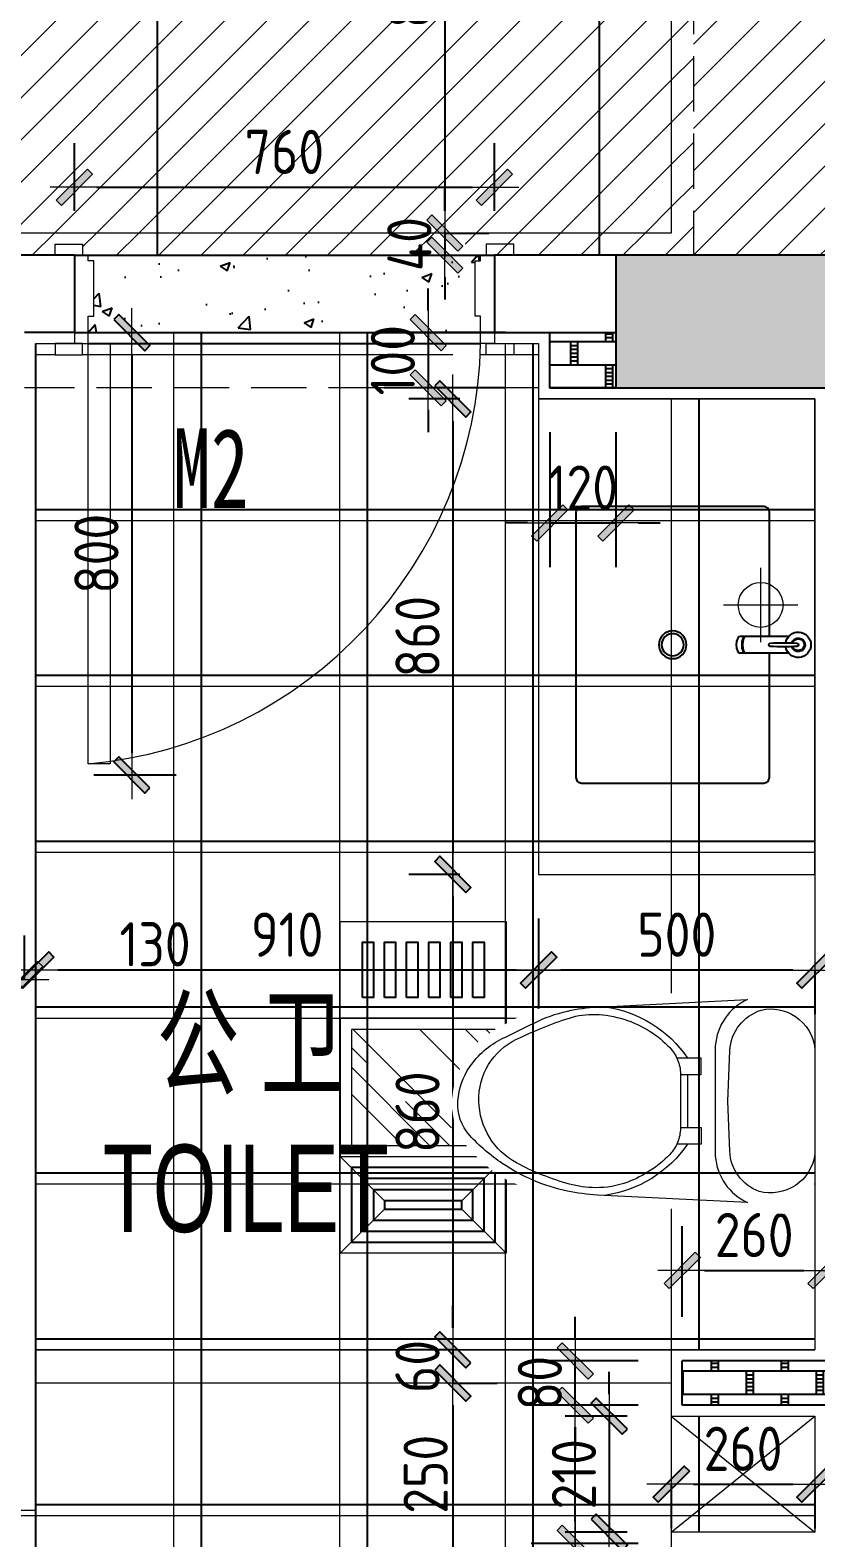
# Model space of a CAD drawing. Header units: millimetres. Extents: x 104198 to 1296755, y -81101 to 81453.
# Drawn here: x 574116 to 575538, y 10850 to 13577 of the extents above; entities that cross this region are included whole.
import ezdxf

# ---------------------------------------------------------------- set-up
doc = ezdxf.new("R2010")
doc.units = ezdxf.units.MM
doc.set_wipeout_variables(frame=1)
doc.header["$PDMODE"] = 3
doc.linetypes.add('CONTINOUS', pattern=[0])
doc.linetypes.add('DASH', pattern=[8.89, 6.35, -2.54])
doc.layers.get('Defpoints').update_dxf_attribs({"color": 250})
for name, color, linetype, lineweight in [('01-PL-墙体柱子', 7, 'Continuous', 35), ('1-洁具', 31, 'Continuous', 15), ('1-门套', 3, 'Continuous', 13), ('P★01 活动家具', 51, 'Continuous', 0), ('P★04 平面门扇', 60, 'Continuous', 0), ('P★07 平面完成面', 200, 'Continuous', 0), ('Q◆08 新建墙体填充', 250, 'Continuous', 0), ('T●01 天花造型', 51, 'Continuous', 0), ('T●02 天花填充', 250, 'Continuous', 0), ('T●04 天花灯具', 31, 'Continuous', 0), ('天花尺寸', 44, 'Continuous', 0), ('天花灯具尺寸', 2, 'Continuous', 0), ('平面文字', 2, 'Continuous', 0)]:
    doc.layers.add(name, color=color, linetype=linetype, lineweight=lineweight)
for name, color, linetype in [('11-插座图', 1, 'Continuous'), ('2-卫生间', 30, 'Continuous'), ('D■02 地材填充', 250, 'Continuous'), ('P-新砌墙体填充', 8, 'Continuous'), ('墙体', 7, 'Continuous'), ('墙线', 7, 'Continuous'), ('平面布置尺寸图', 7, 'Continuous')]:
    doc.layers.add(name, color=color, linetype=linetype)
doc.styles.add('CCD_DIM', font='ARCHS.SHX')
doc.styles.add('ROMANT', font='', dxfattribs={"width": 0.7})
doc.styles.add('宋体', font='', dxfattribs={"width": 0.7})
doc.styles.get('ROMANT').set_extended_font_data('SimSun')
doc.styles.get('宋体').set_extended_font_data('SimSun')
doc.dimstyles.new('海龍1：40', dxfattribs={"dimscale": 40, "dimtxt": 2, "dimasz": 1, "dimexe": 2, "dimexo": 2, "dimgap": 0.6, "dimtad": 1, "dimdec": 0, "dimrnd": 5, "dimdsep": 46, "dimtxsty": 'CCD_DIM', "dimblk": 'WS-cj', "dimcen": 1, "dimclrd": 44, "dimclre": 44, "dimclrt": 2, "dimadec": 0, "dimazin": 2, "dimtfac": 1, "dimtdec": 4, "dimtix": 1, "dimtmove": 2, "dimatfit": 3, "dimldrblk": 'CCD_Leader_Arrow', "dimfxl": 5, "dimfxlon": 1, "dimtolj": 1, "dimarcsym": 0})

# ---------------------------------------------------------------- blocks, each defined once
blk = doc.blocks.new('A$C7BD43A8D')
at = {"color": 8, "linetype": 'CONTINOUS', "ltscale": 0.01}
for p, q in [((111.4, 222.8), (111.4, 0)), ((0, 111.4), (222.8, 111.4))]:
    blk.add_line(p, q, dxfattribs=at)
at = {"color": 1, "linetype": 'CONTINOUS', "ltscale": 0.01}
blk.add_circle((111.4, 111.4), 67.2, dxfattribs=at)
blk = doc.blocks.new('WS-cj')
blk.add_hatch(color=2).paths.add_polyline_path([(0.588, 0.818), (-0.818, -0.588), (-0.588, -0.818), (0.818, 0.588)])
at = {"color": 2, "linetype": 'ByBlock', "lineweight": 0}
for p, q in [((-1.1, 0), (0, 0)), ((0, 0), (1.1, 0))]:
    blk.add_line(p, q, dxfattribs=at)
at = {"color": 2}
blk.add_lwpolyline([(0.588, 0.818), (-0.818, -0.588), (-0.588, -0.818), (0.818, 0.588)], close=True, dxfattribs=at)
blk = doc.blocks.new('*D447')
at = {"layer": 'Defpoints', "color": 0, "transparency": 16777216}
for p in [(573976, 11847.7), (574106, 11859.7), (574106, 11847.7)]:
    blk.add_point(p, dxfattribs=at)
at = {"layer": 'Q◆08 新建墙体填充', "color": 44, "lineweight": -2, "transparency": 16777216}
for p, q in [((573976, 11859.7), (573976, 11939.7)), ((574106, 11859.7), (574106, 11939.7)), ((574016, 11859.7), (574066, 11859.7))]:
    blk.add_line(p, q, dxfattribs=at)
at = {"layer": 'Q◆08 新建墙体填充', "color": 44, "lineweight": -2, "transparency": 16777216, "xscale": 40, "yscale": 40, "zscale": 40, "rotation": 180}
blk.add_blockref('WS-cj', (573976, 11859.7), dxfattribs=at)
at = {"layer": 'Q◆08 新建墙体填充', "color": 44, "lineweight": -2, "transparency": 16777216, "xscale": 40, "yscale": 40, "zscale": 40}
blk.add_blockref('WS-cj', (574106, 11859.7), dxfattribs=at)
at = {"layer": 'Q◆08 新建墙体填充', "color": 2, "transparency": 16777216, "insert": (574342, 11923.7), "char_height": 80, "attachment_point": 5, "style": 'CCD_DIM'}
blk.add_mtext('\\A1;130', dxfattribs=at)
blk = doc.blocks.new('CCD_Leader_Arrow')
at = {"color": 50, "linetype": 'ByBlock'}
blk.add_line((0, 0), (-1, 0), dxfattribs=at)
for points in [[(-0.859, 0.668), (-0.597, 0.852), (-0.24, 0), (0, 0)], [(-0.859, -0.668), (-0.597, -0.852), (-0.24, 0), (0, 0)]]:
    blk.add_solid(points, dxfattribs=at)
blk = doc.blocks.new('*D448')
at = {"layer": 'Defpoints', "color": 0, "transparency": 16777216}
for p in [(575102.3, 10840.1), (575296, 10840.1), (575296, 10270.1)]:
    blk.add_point(p, dxfattribs=at)
at = {"layer": 'Q◆08 新建墙体填充', "color": 44, "lineweight": -2, "transparency": 16777216}
for p, q in [((575216, 10840.1), (575022.3, 10840.1)), ((575102.3, 10310.1), (575102.3, 10800.1)), ((575216, 10270.1), (575022.3, 10270.1))]:
    blk.add_line(p, q, dxfattribs=at)
at = {"layer": 'Q◆08 新建墙体填充', "color": 44, "lineweight": -2, "transparency": 16777216, "xscale": 40, "yscale": 40, "zscale": 40}
for p, rotation in [((575102.3, 10840.1), 90), ((575102.3, 10270.1), 270)]:
    blk.add_blockref('WS-cj', p, dxfattribs=dict(at, rotation=rotation))
at = {"layer": 'Q◆08 新建墙体填充', "color": 2, "transparency": 16777216, "insert": (575038.3, 10555.1), "char_height": 80, "attachment_point": 5, "rotation": 90, "style": 'CCD_DIM'}
blk.add_mtext('\\A1;570', dxfattribs=at)
blk = doc.blocks.new('*D449')
at = {"layer": 'Defpoints', "color": 0, "transparency": 16777216}
for p in [(575102.3, 11090.1), (575296, 11090.1), (575296, 10840.1)]:
    blk.add_point(p, dxfattribs=at)
at = {"layer": 'Q◆08 新建墙体填充', "color": 44, "lineweight": -2, "transparency": 16777216}
for p, q in [((575216, 11090.1), (575022.3, 11090.1)), ((575102.3, 10880.1), (575102.3, 11050.1)), ((575216, 10840.1), (575022.3, 10840.1))]:
    blk.add_line(p, q, dxfattribs=at)
at = {"layer": 'Q◆08 新建墙体填充', "color": 44, "lineweight": -2, "transparency": 16777216, "xscale": 40, "yscale": 40, "zscale": 40}
for p, rotation in [((575102.3, 11090.1), 90), ((575102.3, 10840.1), 270)]:
    blk.add_blockref('WS-cj', p, dxfattribs=dict(at, rotation=rotation))
at = {"layer": 'Q◆08 新建墙体填充', "color": 2, "transparency": 16777216, "insert": (574831.6, 10965.1), "char_height": 80, "attachment_point": 5, "rotation": 90, "style": 'CCD_DIM'}
blk.add_mtext('\\A1;250', dxfattribs=at)
blk = doc.blocks.new('*D450')
at = {"layer": 'Defpoints', "color": 0, "transparency": 16777216}
for p in [(575102.3, 11170.1), (575296, 11170.1), (575296, 11090.1)]:
    blk.add_point(p, dxfattribs=at)
at = {"layer": 'Q◆08 新建墙体填充', "color": 44, "lineweight": -2, "transparency": 16777216}
for p, q in [((575102.3, 11210.1), (575102.3, 11250.1)), ((575216, 11170.1), (575022.3, 11170.1)), ((575102.3, 11090.1), (575102.3, 11170.1)), ((575216, 11090.1), (575022.3, 11090.1)), ((575102.3, 11050.1), (575102.3, 11010.1))]:
    blk.add_line(p, q, dxfattribs=at)
at = {"layer": 'Q◆08 新建墙体填充', "color": 44, "lineweight": -2, "transparency": 16777216, "xscale": 40, "yscale": 40, "zscale": 40}
for p, rotation in [((575102.3, 11170.1), 270), ((575102.3, 11090.1), 90)]:
    blk.add_blockref('WS-cj', p, dxfattribs=dict(at, rotation=rotation))
at = {"layer": 'Q◆08 新建墙体填充', "color": 2, "transparency": 16777216, "insert": (575038.3, 11130.1), "char_height": 80, "attachment_point": 5, "rotation": 90, "style": 'CCD_DIM'}
blk.add_mtext('\\A1;80', dxfattribs=at)
blk = doc.blocks.new('*D451')
at = {"layer": 'Defpoints', "color": 0, "transparency": 16777216}
for p in [(575556, 11333.9), (575296, 11170.1), (575556, 11170.1)]:
    blk.add_point(p, dxfattribs=at)
at = {"layer": 'Q◆08 新建墙体填充', "color": 44, "lineweight": -2, "transparency": 16777216}
for p, q in [((575296, 11250.1), (575296, 11413.9)), ((575556, 11250.1), (575556, 11413.9)), ((575336, 11333.9), (575516, 11333.9))]:
    blk.add_line(p, q, dxfattribs=at)
at = {"layer": 'Q◆08 新建墙体填充', "color": 44, "lineweight": -2, "transparency": 16777216, "xscale": 40, "yscale": 40, "zscale": 40, "rotation": 180}
blk.add_blockref('WS-cj', (575296, 11333.9), dxfattribs=at)
at = {"layer": 'Q◆08 新建墙体填充', "color": 44, "lineweight": -2, "transparency": 16777216, "xscale": 40, "yscale": 40, "zscale": 40}
blk.add_blockref('WS-cj', (575556, 11333.9), dxfattribs=at)
at = {"layer": 'Q◆08 新建墙体填充', "color": 2, "transparency": 16777216, "insert": (575426, 11397.9), "char_height": 80, "attachment_point": 5, "style": 'CCD_DIM'}
blk.add_mtext('\\A1;260', dxfattribs=at)
blk = doc.blocks.new('*D456')
at = {"layer": 'Defpoints', "color": 0, "transparency": 16777216}
for p in [(575056, 13030.1), (574836.3, 12930.1), (575056, 12930.1)]:
    blk.add_point(p, dxfattribs=at)
at = {"layer": 'Q◆08 新建墙体填充', "color": 44, "lineweight": -2, "transparency": 16777216}
for p, q in [((574836.3, 13070.1), (574836.3, 13110.1)), ((574976, 13030.1), (574756.3, 13030.1)), ((574836.3, 13030.1), (574836.3, 12930.1)), ((574976, 12930.1), (574756.3, 12930.1)), ((574836.3, 12890.1), (574836.3, 12850.1))]:
    blk.add_line(p, q, dxfattribs=at)
at = {"layer": 'Q◆08 新建墙体填充', "color": 44, "lineweight": -2, "transparency": 16777216, "xscale": 40, "yscale": 40, "zscale": 40}
for p, rotation in [((574836.3, 13030.1), 270), ((574836.3, 12930.1), 90)]:
    blk.add_blockref('WS-cj', p, dxfattribs=dict(at, rotation=rotation))
at = {"layer": 'Q◆08 新建墙体填充', "color": 2, "transparency": 16777216, "insert": (574772.3, 12980.1), "char_height": 80, "attachment_point": 5, "rotation": 90, "style": 'CCD_DIM'}
blk.add_mtext('\\A1;100', dxfattribs=at)
blk = doc.blocks.new('*D457')
at = {"layer": 'Defpoints', "color": 0, "transparency": 16777216}
for p in [(575056, 12930.1), (575176, 12930.1), (575176, 12685.7)]:
    blk.add_point(p, dxfattribs=at)
at = {"layer": 'Q◆08 新建墙体填充', "color": 44, "lineweight": -2, "transparency": 16777216}
for p, q in [((575056, 12850.1), (575056, 12605.7)), ((575176, 12850.1), (575176, 12605.7)), ((575016, 12685.7), (574976, 12685.7)), ((575056, 12685.7), (575176, 12685.7)), ((575216, 12685.7), (575256, 12685.7))]:
    blk.add_line(p, q, dxfattribs=at)
at = {"layer": 'Q◆08 新建墙体填充', "color": 44, "lineweight": -2, "transparency": 16777216, "xscale": 40, "yscale": 40, "zscale": 40}
blk.add_blockref('WS-cj', (575056, 12685.7), dxfattribs=at)
at = {"layer": 'Q◆08 新建墙体填充', "color": 44, "lineweight": -2, "transparency": 16777216, "xscale": 40, "yscale": 40, "zscale": 40, "rotation": 180}
blk.add_blockref('WS-cj', (575176, 12685.7), dxfattribs=at)
at = {"layer": 'Q◆08 新建墙体填充', "color": 2, "transparency": 16777216, "insert": (575116, 12749.7), "char_height": 80, "attachment_point": 5, "style": 'CCD_DIM'}
blk.add_mtext('\\A1;120', dxfattribs=at)
blk = doc.blocks.new('*D466')
at = {"layer": 'Defpoints', "color": 0, "transparency": 16777216}
for p in [(574956, 13292.9), (574196, 13170.1), (574956, 13170.1)]:
    blk.add_point(p, dxfattribs=at)
at = {"layer": 'Q◆08 新建墙体填充', "color": 44, "lineweight": -2, "transparency": 16777216}
for p, q in [((574196, 13250.1), (574196, 13372.9)), ((574956, 13250.1), (574956, 13372.9)), ((574236, 13292.9), (574916, 13292.9))]:
    blk.add_line(p, q, dxfattribs=at)
at = {"layer": 'Q◆08 新建墙体填充', "color": 44, "lineweight": -2, "transparency": 16777216, "xscale": 40, "yscale": 40, "zscale": 40, "rotation": 180}
blk.add_blockref('WS-cj', (574196, 13292.9), dxfattribs=at)
at = {"layer": 'Q◆08 新建墙体填充', "color": 44, "lineweight": -2, "transparency": 16777216, "xscale": 40, "yscale": 40, "zscale": 40}
blk.add_blockref('WS-cj', (574956, 13292.9), dxfattribs=at)
at = {"layer": 'Q◆08 新建墙体填充', "color": 2, "transparency": 16777216, "insert": (574576, 13356.9), "char_height": 80, "attachment_point": 5, "style": 'CCD_DIM'}
blk.add_mtext('\\A1;760', dxfattribs=at)
blk = doc.blocks.new('*D507')
at = {"layer": 'Defpoints', "color": 0, "transparency": 16777216}
for p in [(574973.2, 12910.1), (574880.9, 12050.1), (574973.2, 12050.1)]:
    blk.add_point(p, dxfattribs=at)
at = {"layer": '平面布置尺寸图', "color": 44, "lineweight": -2, "transparency": 16777216}
for p, q in [((574893.2, 12910.1), (574800.9, 12910.1)), ((574880.9, 12870.1), (574880.9, 12090.1)), ((574893.2, 12050.1), (574800.9, 12050.1))]:
    blk.add_line(p, q, dxfattribs=at)
at = {"layer": '平面布置尺寸图', "color": 44, "lineweight": -2, "transparency": 16777216, "xscale": 40, "yscale": 40, "zscale": 40}
for p, rotation in [((574880.9, 12910.1), 90), ((574880.9, 12050.1), 270)]:
    blk.add_blockref('WS-cj', p, dxfattribs=dict(at, rotation=rotation))
at = {"layer": '平面布置尺寸图', "color": 2, "transparency": 16777216, "insert": (574816.9, 12480.1), "char_height": 80, "attachment_point": 5, "rotation": 90, "style": 'CCD_DIM'}
blk.add_mtext('\\A1;860', dxfattribs=at)
blk = doc.blocks.new('*D508')
at = {"layer": 'Defpoints', "color": 0, "transparency": 16777216}
for p in [(574973.2, 12050.1), (574880.9, 11190.1), (574880.9, 11190.1)]:
    blk.add_point(p, dxfattribs=at)
at = {"layer": '平面布置尺寸图', "color": 44, "lineweight": -2, "transparency": 16777216}
for p, q in [((574893.2, 12050.1), (574800.9, 12050.1)), ((574880.9, 12010.1), (574880.9, 11230.1)), ((574880.9, 11190.1), (574800.9, 11190.1))]:
    blk.add_line(p, q, dxfattribs=at)
at = {"layer": '平面布置尺寸图', "color": 44, "lineweight": -2, "transparency": 16777216, "xscale": 40, "yscale": 40, "zscale": 40}
for p, rotation in [((574880.9, 12050.1), 90), ((574880.9, 11190.1), 270)]:
    blk.add_blockref('WS-cj', p, dxfattribs=dict(at, rotation=rotation))
at = {"layer": '平面布置尺寸图', "color": 2, "transparency": 16777216, "insert": (574816.9, 11620.1), "char_height": 80, "attachment_point": 5, "rotation": 90, "style": 'CCD_DIM'}
blk.add_mtext('\\A1;860', dxfattribs=at)
blk = doc.blocks.new('*D509')
at = {"layer": 'Defpoints', "color": 0, "transparency": 16777216}
for p in [(574880.9, 11190.1), (574845.9, 11130.1), (574880.9, 11130.1)]:
    blk.add_point(p, dxfattribs=at)
at = {"layer": '平面布置尺寸图', "color": 44, "lineweight": -2, "transparency": 16777216}
for p, q in [((574880.9, 11230.1), (574880.9, 11270.1)), ((574880.9, 11190.1), (574800.9, 11190.1)), ((574880.9, 11190.1), (574880.9, 11130.1)), ((574880.9, 11130.1), (574960.9, 11130.1)), ((574880.9, 11090.1), (574880.9, 11050.1))]:
    blk.add_line(p, q, dxfattribs=at)
at = {"layer": '平面布置尺寸图', "color": 44, "lineweight": -2, "transparency": 16777216, "xscale": 40, "yscale": 40, "zscale": 40}
for p, rotation in [((574880.9, 11190.1), 270), ((574880.9, 11130.1), 90)]:
    blk.add_blockref('WS-cj', p, dxfattribs=dict(at, rotation=rotation))
at = {"layer": '平面布置尺寸图', "color": 2, "transparency": 16777216, "insert": (574816.9, 11160.1), "char_height": 80, "attachment_point": 5, "rotation": 90, "style": 'CCD_DIM'}
blk.add_mtext('\\A1;60', dxfattribs=at)
blk = doc.blocks.new('*D510')
at = {"layer": 'Defpoints', "color": 0, "transparency": 16777216}
for p in [(574845.9, 11130.1), (574880.9, 10290.1), (574911.7, 10290.1)]:
    blk.add_point(p, dxfattribs=at)
at = {"layer": '平面布置尺寸图', "color": 44, "lineweight": -2, "transparency": 16777216}
for p, q in [((574880.9, 11130.1), (574960.9, 11130.1)), ((574880.9, 11090.1), (574880.9, 10330.1)), ((574880.9, 10290.1), (574800.9, 10290.1))]:
    blk.add_line(p, q, dxfattribs=at)
at = {"layer": '平面布置尺寸图', "color": 44, "lineweight": -2, "transparency": 16777216, "xscale": 40, "yscale": 40, "zscale": 40}
for p, rotation in [((574880.9, 11130.1), 90), ((574880.9, 10290.1), 270)]:
    blk.add_blockref('WS-cj', p, dxfattribs=dict(at, rotation=rotation))
at = {"layer": '平面布置尺寸图', "color": 2, "transparency": 16777216, "insert": (574816.9, 10710.1), "char_height": 80, "attachment_point": 5, "rotation": 90, "style": 'CCD_DIM'}
blk.add_mtext('\\A1;840', dxfattribs=at)
blk = doc.blocks.new('*D511')
at = {"layer": 'Defpoints', "color": 0, "transparency": 16777216}
for p in [(575276, 11070.1), (575163.9, 10860.1), (575276, 10860.1)]:
    blk.add_point(p, dxfattribs=at)
at = {"layer": '平面布置尺寸图', "color": 44, "lineweight": -2, "transparency": 16777216}
for p, q in [((575163.9, 11110.1), (575163.9, 11150.1)), ((575196, 11070.1), (575083.9, 11070.1)), ((575163.9, 11070.1), (575163.9, 10860.1)), ((575196, 10860.1), (575083.9, 10860.1)), ((575163.9, 10820.1), (575163.9, 10780.1))]:
    blk.add_line(p, q, dxfattribs=at)
at = {"layer": '平面布置尺寸图', "color": 44, "lineweight": -2, "transparency": 16777216, "xscale": 40, "yscale": 40, "zscale": 40}
for p, rotation in [((575163.9, 11070.1), 270), ((575163.9, 10860.1), 90)]:
    blk.add_blockref('WS-cj', p, dxfattribs=dict(at, rotation=rotation))
at = {"layer": '平面布置尺寸图', "color": 2, "transparency": 16777216, "insert": (575099.9, 10965.1), "char_height": 80, "attachment_point": 5, "rotation": 90, "style": 'CCD_DIM'}
blk.add_mtext('\\A1;210', dxfattribs=at)
blk = doc.blocks.new('*D512')
at = {"layer": 'Defpoints', "color": 0, "transparency": 16777216}
for p in [(575276, 10965.1), (575536, 10965.1), (575536, 10947.2)]:
    blk.add_point(p, dxfattribs=at)
at = {"layer": '平面布置尺寸图', "color": 44, "lineweight": -2, "transparency": 16777216}
for p, q in [((575276, 10947.2), (575276, 10867.2)), ((575316, 10947.2), (575496, 10947.2)), ((575536, 10947.2), (575536, 10867.2))]:
    blk.add_line(p, q, dxfattribs=at)
at = {"layer": '平面布置尺寸图', "color": 44, "lineweight": -2, "transparency": 16777216, "xscale": 40, "yscale": 40, "zscale": 40, "rotation": 180}
blk.add_blockref('WS-cj', (575276, 10947.2), dxfattribs=at)
at = {"layer": '平面布置尺寸图', "color": 44, "lineweight": -2, "transparency": 16777216, "xscale": 40, "yscale": 40, "zscale": 40}
blk.add_blockref('WS-cj', (575536, 10947.2), dxfattribs=at)
at = {"layer": '平面布置尺寸图', "color": 2, "transparency": 16777216, "insert": (575406, 11011.2), "char_height": 80, "attachment_point": 5, "style": 'CCD_DIM'}
blk.add_mtext('\\A1;260', dxfattribs=at)
blk = doc.blocks.new('*D513')
at = {"layer": 'Defpoints', "color": 0, "transparency": 16777216}
for p in [(575036, 12050.1), (575036, 11877.1), (575536, 11878.4)]:
    blk.add_point(p, dxfattribs=at)
at = {"layer": '平面布置尺寸图', "color": 44, "lineweight": -2, "transparency": 16777216}
for p, q in [((575036, 11970.1), (575036, 11797.1)), ((575496, 11877.1), (575076, 11877.1)), ((575536, 11877.1), (575536, 11797.1))]:
    blk.add_line(p, q, dxfattribs=at)
at = {"layer": '平面布置尺寸图', "color": 44, "lineweight": -2, "transparency": 16777216, "xscale": 40, "yscale": 40, "zscale": 40, "rotation": 180}
blk.add_blockref('WS-cj', (575036, 11877.1), dxfattribs=at)
at = {"layer": '平面布置尺寸图', "color": 44, "lineweight": -2, "transparency": 16777216, "xscale": 40, "yscale": 40, "zscale": 40}
blk.add_blockref('WS-cj', (575536, 11877.1), dxfattribs=at)
at = {"layer": '平面布置尺寸图', "color": 2, "transparency": 16777216, "insert": (575286, 11941.1), "char_height": 80, "attachment_point": 5, "style": 'CCD_DIM'}
blk.add_mtext('\\A1;500', dxfattribs=at)
blk = doc.blocks.new('*D514')
at = {"layer": 'Defpoints', "color": 0, "transparency": 16777216}
for p in [(575036, 12050.1), (574126, 11877.1), (574126, 11741.6)]:
    blk.add_point(p, dxfattribs=at)
at = {"layer": '平面布置尺寸图', "color": 44, "lineweight": -2, "transparency": 16777216}
for p, q in [((574126, 11821.6), (574126, 11957.1)), ((575036, 11970.1), (575036, 11797.1)), ((574996, 11877.1), (574166, 11877.1))]:
    blk.add_line(p, q, dxfattribs=at)
at = {"layer": '平面布置尺寸图', "color": 44, "lineweight": -2, "transparency": 16777216, "xscale": 40, "yscale": 40, "zscale": 40, "rotation": 180}
blk.add_blockref('WS-cj', (574126, 11877.1), dxfattribs=at)
at = {"layer": '平面布置尺寸图', "color": 44, "lineweight": -2, "transparency": 16777216, "xscale": 40, "yscale": 40, "zscale": 40}
blk.add_blockref('WS-cj', (575036, 11877.1), dxfattribs=at)
at = {"layer": '平面布置尺寸图', "color": 2, "transparency": 16777216, "insert": (574581, 11941.1), "char_height": 80, "attachment_point": 5, "style": 'CCD_DIM'}
blk.add_mtext('\\A1;910', dxfattribs=at)
blk = doc.blocks.new('gfjfhjgfhjftj')
h = blk.add_hatch()
h.set_pattern_fill('AR-RROOF', color=250, scale=5, angle=45, style=0)
h.set_pattern_definition([(45, (2628900.09, 4579219.44), (107.7630735, 287.368196), [1905, -254, 635, -127]), (45, (2628974.63, 4579383.78), (-209.2399676, 29.634845), [381, -41.91, 762, -95.25]), (45, (2628868.66, 4579340.67), (406.8056023, 527.1410343), [1016, -177.8, 508, -127])])
h.paths.add_polyline_path([(575955.4, 10481.7), (575745.4, 10481.7), (575745.4, 10221.7), (575955.4, 10221.7)])
at = {"color": 250}
for p, q in [((575725.4, 10201.7), (575725.4, 10501.7)), ((575975.4, 10201.7), (575975.4, 10501.7))]:
    blk.add_line(p, q, dxfattribs=at)
at = {"color": 250, "ltscale": 100}
for p, q in [((576055.4, 10421.7), (575975.4, 10501.7)), ((576150.4, 10501.7), (576070.4, 10421.7)), ((576055.4, 10281.7), (575975.4, 10201.7)), ((576070.4, 10281.7), (576150.4, 10201.7))]:
    blk.add_line(p, q, dxfattribs=at)
at = {"color": 8, "linetype": 'CONTINOUS', "ltscale": 0.01}
blk.add_lwpolyline([(575955.4, 10481.7), (575745.4, 10481.7), (575745.4, 10221.7), (575955.4, 10221.7)], close=True, dxfattribs=at)
at = {"layer": 'T●04 天花灯具'}
for p, q in [((575550.4, 10501.7), (576150.4, 10501.7)), ((575550.4, 10201.7), (575550.4, 10501.7)), ((576150.4, 10501.7), (576150.4, 10201.7)), ((576150.4, 10201.7), (575550.4, 10201.7))]:
    blk.add_line(p, q, dxfattribs=at)
blk.add_lwpolyline([(575975.4, 10501.7), (575725.4, 10501.7), (575725.4, 10201.7), (575975.4, 10201.7)], close=True, dxfattribs=at)
at = {"layer": '墙线', "color": 8}
for points in [[(576130.4, 10481.7), (575995.4, 10481.7), (575995.4, 10221.7), (576130.4, 10221.7)], [(575687.9, 10441.7), (575587.9, 10441.7), (575587.9, 10461.7), (575687.9, 10461.7)], [(576110.4, 10461.7), (576015.4, 10461.7), (576015.4, 10241.7), (576110.4, 10241.7)], [(575687.9, 10401.7), (575587.9, 10401.7), (575587.9, 10421.7), (575687.9, 10421.7)], [(576090.4, 10441.7), (576035.4, 10441.7), (576035.4, 10261.7), (576090.4, 10261.7)], [(576070.4, 10421.7), (576055.4, 10421.7), (576055.4, 10281.7), (576070.4, 10281.7)], [(575687.9, 10361.7), (575587.9, 10361.7), (575587.9, 10381.7), (575687.9, 10381.7)], [(575687.9, 10321.7), (575587.9, 10321.7), (575587.9, 10341.7), (575687.9, 10341.7)], [(575687.9, 10281.7), (575587.9, 10281.7), (575587.9, 10301.7), (575687.9, 10301.7)], [(575687.9, 10241.7), (575587.9, 10241.7), (575587.9, 10261.7), (575687.9, 10261.7)]]:
    blk.add_lwpolyline(points, close=True, dxfattribs=at)
blk = doc.blocks.new('*D575')
at = {"layer": 'Defpoints', "color": 0, "transparency": 16777216}
for p in [(574756, 14100.1), (574817, 13210.1), (574866.2, 13210.1)]:
    blk.add_point(p, dxfattribs=at)
at = {"layer": '天花尺寸', "color": 44, "lineweight": -2, "transparency": 16777216}
for p, q in [((574836, 14100.1), (574946.2, 14100.1)), ((574866.2, 14060.1), (574866.2, 13250.1)), ((574866.2, 13210.1), (574946.2, 13210.1))]:
    blk.add_line(p, q, dxfattribs=at)
at = {"layer": '天花尺寸', "color": 44, "lineweight": -2, "transparency": 16777216, "xscale": 40, "yscale": 40, "zscale": 40}
for p, rotation in [((574866.2, 14100.1), 90), ((574866.2, 13210.1), 270)]:
    blk.add_blockref('WS-cj', p, dxfattribs=dict(at, rotation=rotation))
at = {"layer": '天花尺寸', "color": 2, "transparency": 16777216, "insert": (574802.2, 13655.1), "char_height": 80, "attachment_point": 5, "rotation": 90, "style": 'CCD_DIM'}
blk.add_mtext('\\A1;890', dxfattribs=at)
blk = doc.blocks.new('*D576')
at = {"layer": 'Defpoints', "color": 0, "transparency": 16777216}
for p in [(574817, 13210.1), (574817, 13170.1), (574866.2, 13170.1)]:
    blk.add_point(p, dxfattribs=at)
at = {"layer": '天花尺寸', "color": 44, "lineweight": -2, "transparency": 16777216}
for p, q in [((574866.2, 13250.1), (574866.2, 13290.1)), ((574866.2, 13210.1), (574946.2, 13210.1)), ((574866.2, 13210.1), (574866.2, 13170.1)), ((574866.2, 13170.1), (574946.2, 13170.1)), ((574866.2, 13130.1), (574866.2, 13090.1))]:
    blk.add_line(p, q, dxfattribs=at)
at = {"layer": '天花尺寸', "color": 44, "lineweight": -2, "transparency": 16777216, "xscale": 40, "yscale": 40, "zscale": 40}
for p, rotation in [((574866.2, 13210.1), 270), ((574866.2, 13170.1), 90)]:
    blk.add_blockref('WS-cj', p, dxfattribs=dict(at, rotation=rotation))
at = {"layer": '天花尺寸', "color": 2, "transparency": 16777216, "insert": (574802.2, 13190.1), "char_height": 80, "attachment_point": 5, "rotation": 90, "style": 'CCD_DIM'}
blk.add_mtext('\\A1;40', dxfattribs=at)
blk = doc.blocks.new('*D617')
at = {"layer": 'Defpoints', "color": 0, "transparency": 16777216}
for p in [(573979.9, 13655.1), (574446, 13655.1), (573916.6, 13170.1)]:
    blk.add_point(p, dxfattribs=at)
at = {"layer": '天花灯具尺寸', "color": 44, "lineweight": -2, "transparency": 16777216}
for p, q in [((574179.9, 13655.1), (573899.9, 13655.1)), ((573979.9, 13210.1), (573979.9, 13615.1)), ((573979.9, 13170.1), (574059.9, 13170.1))]:
    blk.add_line(p, q, dxfattribs=at)
at = {"layer": '天花灯具尺寸', "color": 44, "lineweight": -2, "transparency": 16777216, "xscale": 40, "yscale": 40, "zscale": 40}
for p, rotation in [((573979.9, 13655.1), 90), ((573979.9, 13170.1), 270)]:
    blk.add_blockref('WS-cj', p, dxfattribs=dict(at, rotation=rotation))
at = {"layer": '天花灯具尺寸', "color": 2, "transparency": 16777216, "insert": (573915.9, 13412.6), "char_height": 80, "attachment_point": 5, "rotation": 90, "style": 'CCD_DIM'}
blk.add_mtext('\\A1;485', dxfattribs=at)
blk = doc.blocks.new('*D1045')
at = {"layer": '11-插座图', "color": 44, "lineweight": -2, "transparency": 16777216}
for p, q in [((574231, 13030.1), (574380, 13030.1)), ((574300, 12990.1), (574300, 12270)), ((574231, 12230), (574380, 12230))]:
    blk.add_line(p, q, dxfattribs=at)
at = {"layer": 'Defpoints', "color": 0, "transparency": 16777216}
for p in [(574151, 13030.1), (574151, 12230), (574300, 12230)]:
    blk.add_point(p, dxfattribs=at)
at = {"layer": '11-插座图', "color": 44, "lineweight": -2, "transparency": 16777216, "xscale": 40, "yscale": 40, "zscale": 40}
for p, rotation in [((574300, 13030.1), 90), ((574300, 12230), 270)]:
    blk.add_blockref('WS-cj', p, dxfattribs=dict(at, rotation=rotation))
at = {"layer": '11-插座图', "color": 2, "transparency": 16777216, "insert": (574236, 12630), "char_height": 80, "attachment_point": 5, "rotation": 90, "style": 'CCD_DIM'}
blk.add_mtext('\\A1;800', dxfattribs=at)
blk = doc.blocks.new('A$C52425123')
at = {"color": 31}
blk.add_wipeout([(0, 108.7), (1.9, 42.4), (7.2, 29.4), (15, 18.5), (22.2, 11.9), (32.9, 5.4), (42.2, 2), (49.4, 0.5), (57.1, 0), (370.7, 14.5), (425.1, 20.8), (453.3, 27.2), (493.5, 38.5), (533.4, 51), (555.7, 60.3), (586.8, 80.5), (609.4, 100.9), (630.3, 123.1), (651.9, 160.9), (657.5, 196), (657.2, 204.1), (653.8, 228), (645.1, 256.4), (630.4, 285.1), (616.5, 303.4), (608.8, 311.3), (581.6, 331.4), (558.8, 344.1), (542.3, 352.9), (507.5, 368.7), (479.9, 376.6), (454.5, 380.8), (396.5, 388.9), (370.8, 393.8), (284, 397.8), (79.2, 407.3), (47.2, 407.4), (26, 399), (10.3, 383.9), (3.8, 371.7), (0, 351.2), (0, 298.7)], dxfattribs=at).dxf.layer = '1-洁具'
at = {"layer": '1-洁具', "color": 35, "linetype": 'ByBlock'}
blk.add_line((230.4, 252), (230.4, 156), dxfattribs=at)
at = {"layer": '1-洁具', "color": 35}
for points in [[(122.1, 20.6), (393.7, 34.1, 0.039846), (448, 41.2, 0.096207), (565.7, 91.1, 0.060028), (624.5, 141.9, 0.204422), (646.1, 204, 0.133941), (624.5, 266.1, 0.129163), (565.7, 316.9, -0.000598), (508.3, 345.2, 0.056687), (448, 366.8, 0.051135), (393.7, 373.9), (122.1, 387.7, -0.272391), (180.3, 303.9), (180.3, 104.2, -0.270676), (122.1, 20.4)], [(154.1, 113.3), (157.9, 204.1), (154.1, 295, 0.31346), (97.1, 368.5, 0.214355), (35.5, 356.9, 0.225612), (0, 298.7), (0, 108.7, 0.221111), (35.5, 51.3, 0.214469), (100.8, 40.7, 0.149897), (138.6, 68.7, 0.149897), (154.1, 113.1)], [(262.8, 300.7, 0.09365), (248.5, 278.7, 0.098915), (243.5, 253), (243.5, 155, 0.096282), (248.5, 129.3, 0.096282), (262.8, 107.4, 0.05557), (298, 78.2, 0.05557), (338.8, 57.5, 0.092989), (397.2, 47.3, 0.063501), (444.4, 53.9, 0.057856), (539.8, 92.1, 0.268831), (608.2, 204, 0.294074), (539.8, 315.9, 0.034416), (444.4, 354.2, 0.087024), (397.2, 360.8, 0.134611), (298, 329.8, 0.061058), (262.8, 300.7)]]:
    blk.add_lwpolyline(points, format="xyb", close=True, dxfattribs=at)
at = {"layer": '1-洁具', "color": 35, "linetype": 'ByBlock'}
for points in [[(243.5, 252), (205.9, 252), (205.9, 281.7), (249.8, 281.7)], [(243.5, 156), (205.9, 156), (205.9, 126.3), (249.8, 126.3)]]:
    blk.add_lwpolyline(points, dxfattribs=at)
for centre, start, end in [((411.3, 157.3), 98.2064, 145.4741), ((411.3, 250.8), 214.5259, 261.7782)]:
    blk.add_arc(centre, 219.6, start, end, dxfattribs=at)
blk = doc.blocks.new('A$C4B8E483D')
at = {"layer": '2-卫生间', "color": 31}
for p, q in [((385, 265.3), (297, 265.3)), ((385, 234.7), (297, 234.7))]:
    blk.add_line(p, q, dxfattribs=at)
blk.add_lwpolyline([(350, 234.7), (350, 10, -0.414214), (340, 0), (10, 0, -0.414214), (0, 10), (0, 490, -0.414214), (10, 500), (340, 500, -0.414214), (350, 490), (350, 265.3)], format="xyb", dxfattribs=at)
at = {"layer": '2-卫生间', "color": 8}
blk.add_circle((175, 250), 25, dxfattribs=at)
at = {"layer": '2-卫生间', "color": 250}
blk.add_circle((175, 250), 20, dxfattribs=at)
at = {"layer": '2-卫生间', "color": 31}
for centre, radius, start, end in [((402.2, 250), 23, 189.4881, 170.5119), ((351.4, 250), 2.86, 90, 270), ((375.7, -56.3), 310.1, 85.5082, 94.4918), ((375.7, 556.3), 310.1, 265.5082, 274.4918), ((402.2, 250), 12.3, 196.4135, 163.5865), ((402.2, 250), 10.7, 198.3951, 161.6049), ((400, 250), 2.86, 270, 90)]:
    blk.add_arc(centre, radius, start, end, dxfattribs=at)
at = {"layer": '2-卫生间', "color": 31, "extrusion": (0, 0, -1)}
for centre in [(297, 250), (306.8, 250), (308.2, 250)]:
    blk.add_ellipse(centre, major_axis=(0, 15.3), ratio=0.448066, start_param=3.141593, end_param=6.283185, dxfattribs=at)

msp = doc.modelspace()

# ---------------------------------------------------------------- hatches: boundary and pattern name
at = {"layer": 'D■02 地材填充'}
h = msp.add_hatch(dxfattribs=at)
h.set_pattern_fill('_USER', color=256, scale=800, style=0, double=1, pattern_type=0)
h.set_pattern_definition([(0, (572745.9, 13655.1), (0, 800), []), (90, (572745.9, 13655.1), (-800, 5e-14), [])])
h.paths.add_polyline_path([(578016, 17510.1), (578116, 17510.1), (578386, 17510.1), (578386, 17720.1), (578616, 17720.1), (578616, 18730.1), (576116, 18730.1), (575566, 18730.1), (575566, 18620.1), (575566, 18190.1), (575566, 17510.1), (575866, 17510.1), (575866, 17230.1), (575556, 17230.1), (575556, 15420.1), (575556, 14140.1), (575456, 14140.1), (575456, 14790.1), (574756, 14790.1), (574756, 14270.1), (574756, 14140.1), (573710.9, 14140.1), (573710.9, 14120.1), (573660.9, 14120.1), (573660.9, 14140.1), (572830.9, 14140.1), (572830.9, 14120.1), (572780.9, 14120.1), (572780.9, 14140.1), (572756, 14140.1), (572745.9, 14140.1), (572745.9, 14125.1), (572765.9, 14125.1), (572765.9, 14075.1), (572745.9, 14075.1), (572745.9, 13245.1), (572765.9, 13245.1), (572765.9, 13190.1), (572800.9, 13190.1), (572800.9, 13170.1), (573630.9, 13170.1), (573630.9, 13190.1), (573680.9, 13190.1), (573680.9, 13170.1), (573975.9, 13170.1), (574161, 13170.1), (574161, 13190.1), (574211, 13190.1), (574211, 13170.1), (574881, 13170.1), (574881, 13190.1), (574931, 13190.1), (574931, 13170.1), (575806, 13170.1), (575806, 10920.1), (575636, 10920.1), (575636, 10290.1), (575691, 10290.1), (575691, 10270.1), (576411, 10270.1), (576411, 10290.1), (576461, 10290.1), (576461, 10270.1), (576476, 10270.1), (577146, 10270.1), (577146, 10300.1), (577216, 10300.1), (577216, 10270.1), (578186, 10270.1), (578186, 10300.1), (578246, 10300.1), (578246, 10270.1), (578316, 10270.1), (578316, 13170.1), (578616, 13170.1), (578616, 17230.1), (578316, 17230.1), (578116, 17230.1), (578016, 17230.1)])
h = msp.add_hatch(dxfattribs=at)
h.set_pattern_fill('AR-CONC', color=250, style=0)
h.set_pattern_definition([(50, (574221, 13030.1), (182.185, -15.94), [19.05, -209.55]), (355, (574221, 13030.1), (-35.243, 191.057), [15.24, -167.64]), (100.45, (574236.18, 13028.76), (146.943, 175.117), [16.19, -178.09]), (46.184, (574221, 13080.9), (271.08, -42.04), [28.575, -314.325]), (96.636, (574243.6, 13077.4), (237.4, 247.43), [24.285, -267.135]), (351.184, (574221, 13080.9), (237.4, 247.43), [22.86, -251.46]), (21, (574246.4, 13068.2), (151.615, -102.266), [19.05, -209.55]), (326, (574246.4, 13068.2), (61.8, 184.19), [15.24, -167.64]), (71.45, (574259.04, 13059.67), (213.416, 81.923), [16.19, -178.09]), (37.5, (574221, 13030.09), (3.0886, 84.555), [0, -165.608, 0, -170.18, 0, -168.275]), (7.5, (574221, 13030.09), (66.82, 100.181), [0, -97.028, 0, -161.798, 0, -64.135]), (327.5, (574164.36, 13030.09), (135.5906, -5.729), [0, -63.5, 0, -198.12, 0, -262.89]), (317.5, (574138.96, 13030.09), (148.13, 25.426), [0, -82.55, 0, -131.572, 0, -186.69])])
h.paths.add_polyline_path([(574921, 13160.1), (574931, 13160.1), (574931, 13170.1), (574221, 13170.1), (574221, 13160.1), (574231, 13160.1), (574231, 13060.1), (574221, 13060.1), (574221, 13030.1), (574931, 13030.1), (574931, 13060.1), (574921, 13060.1)])
at = {"layer": 'P-新砌墙体填充', "lineweight": -3}
h = msp.add_hatch(dxfattribs=at)
h.set_pattern_fill('BRSTONE', color=256, scale=5, style=0)
h.set_pattern_definition([(0, (575056, 12930.093), (9e-15, 41.91), []), (90, (575170.3, 12930.09), (-63.5, 41.91), [41.91, -41.91]), (90, (575157.6, 12930.09), (-63.5, 41.91), [41.91, -41.91]), (0, (575170.3, 12937.078), (63.5, 41.91), [-114.3, 12.7]), (0, (575170.3, 12944.063), (63.5, 41.91), [-114.3, 12.7]), (0, (575170.3, 12951.048), (63.5, 41.91), [-114.3, 12.7]), (0, (575170.3, 12958.033), (63.5, 41.91), [-114.3, 12.7]), (0, (575170.3, 12965.018), (63.5, 41.91), [-114.3, 12.7])])
h.paths.add_polyline_path([(575176, 13030.1), (575056, 13030.1), (575056, 12930.1), (575176, 12930.1)])
h = msp.add_hatch(dxfattribs=at)
h.set_pattern_fill('BRSTONE', color=256, scale=5, style=0)
h.set_pattern_definition([(0, (420179.89, 25065.998), (9e-15, 41.91), []), (90, (420294.19, 25066), (-63.5, 41.91), [41.91, -41.91]), (90, (420281.49, 25066), (-63.5, 41.91), [41.91, -41.91]), (0, (420294.19, 25072.983), (63.5, 41.91), [-114.3, 12.7]), (0, (420294.19, 25079.968), (63.5, 41.91), [-114.3, 12.7]), (0, (420294.19, 25086.953), (63.5, 41.91), [-114.3, 12.7]), (0, (420294.19, 25093.938), (63.5, 41.91), [-114.3, 12.7]), (0, (420294.19, 25100.923), (63.5, 41.91), [-114.3, 12.7])])
h.paths.add_polyline_path([(575296, 11170.1), (575296, 11090.1), (575556, 11090.1), (575556, 11170.1)])
at = {"layer": 'T●02 天花填充'}
h = msp.add_hatch(dxfattribs=at)
h.set_pattern_fill('ANSI31', color=256, scale=17, style=0)
h.set_pattern_definition([(45, (572745.87, 13170.093), (-38.1661, 38.1661), [])])
h.paths.add_polyline_path([(573660.9, 14290.1), (573710.9, 14290.1), (573710.9, 14270.1), (573795.9, 14270.1), (573795.9, 14370.1), (572756, 14370.1), (572756, 14270.1), (572780.9, 14270.1), (572780.9, 14290.1), (572830.9, 14290.1), (572830.9, 14270.1), (573660.9, 14270.1)])
h.paths.add_polyline_path([(574676, 14370.1), (573875.9, 14370.1), (573875.9, 14270.1), (574676, 14270.1)])
h.paths.add_polyline_path([(575316, 14370.1), (574756, 14370.1), (574756, 14270.1), (574756, 14140.1), (575316, 14140.1)])
h.paths.add_polyline_path([(575316, 14790.1), (574756, 14790.1), (574756, 14370.1), (575316, 14370.1)])
h.paths.add_polyline_path([(575316, 14140.1), (574756, 14140.1), (573710.9, 14140.1), (573710.9, 14120.1), (573660.9, 14120.1), (573660.9, 14140.1), (572830.9, 14140.1), (572830.9, 14120.1), (572780.9, 14120.1), (572780.9, 14140.1), (572756, 14140.1), (572745.9, 14140.1), (572745.9, 14125.1), (572765.9, 14125.1), (572765.9, 14075.1), (572745.9, 14075.1), (572745.9, 13245.1), (572765.9, 13245.1), (572765.9, 13190.1), (572810.9, 13190.1), (572810.9, 13170.1), (573630.9, 13170.1), (573630.9, 13190.1), (573680.9, 13190.1), (573680.9, 13170.1), (573976, 13170.1), (574161, 13170.1), (574161, 13190.1), (574211, 13190.1), (574211, 13170.1), (574881, 13170.1), (574881, 13190.1), (574931, 13190.1), (574931, 13170.1), (575316, 13170.1)])
h.paths.add_polyline_path([(572785.9, 13210.1), (572785.9, 14100.1), (575276, 14100.1), (575276, 13210.1)], flags=16)
h.paths.add_polyline_path([(574486.5, 13655.1, -1), (574405.4, 13655.1, -1)], flags=0)
h.paths.add_polyline_path([(573656.4, 13655.1, -1), (573575.4, 13655.1, -1)], flags=0)
h = msp.add_hatch(dxfattribs=at)
h.set_pattern_fill('ANSI31', color=256, scale=17, style=0)
h.set_pattern_definition([(45, (575316, 13170.093), (-38.166, 38.166), [])])
h.paths.add_polyline_path([(575556, 14140.1), (575456, 14140.1), (575456, 14790.1), (575316, 14790.1), (575316, 13170.1), (575556, 13170.1)])
h = msp.add_hatch(dxfattribs=at)
h.set_pattern_fill('ANSI31', color=256, scale=17, style=0)
h.set_pattern_definition([(45, (572785.87, 13210.093), (-38.1661, 38.1661), [])])
h.paths.add_polyline_path([(575276, 14100.1), (572785.9, 14100.1), (572785.9, 13210.1), (575276, 13210.1)])
h.paths.add_polyline_path([(573656.4, 13655.1, -1), (573575.4, 13655.1, -1)], flags=16)
h.paths.add_polyline_path([(574405.4, 13655.1, -1), (574486.5, 13655.1, -1)], flags=16)
h = msp.add_hatch(dxfattribs=at)
h.set_pattern_fill('_USER', color=256, scale=300, style=0, double=1, pattern_type=0)
h.set_pattern_definition([(0, (573776, 10290.1), (0, 300), []), (90, (573776, 10290.1), (-300, 2e-14), [])])
h.paths.add_polyline_path([(575536, 12910.1), (575036, 12910.1), (575036, 13010.1), (574931, 13010.1), (574931, 12990.1), (574881, 12990.1), (574881, 13010.1), (574871, 13010.1), (574871, 13030.1), (574221, 13030.1), (574221, 13010.1), (574211, 13010.1), (574211, 12990.1), (574161, 12990.1), (574161, 13010.1), (574126, 13010.1), (574126, 10900.1), (573776, 10900.1), (573776, 10290.1), (575276, 10290.1), (575276, 10860.1), (575536, 10860.1), (575536, 11070.1), (575276, 11070.1), (575276, 11190.1), (575536, 11190.1)])

# ---------------------------------------------------------------- linework, layer by layer
at = {"color": 8, "linetype": 'ByBlock', "ltscale": 2}
for p, q in [((574196, 13170.1), (574956, 13170.1)), ((574196, 13030.1), (574956, 13030.1))]:
    msp.add_line(p, q, dxfattribs=at)
at = {"color": 5}
for p, q in [((575556, 11170.1), (575296, 11170.1)), ((575296, 11090.1), (575296, 11170.1)), ((575556, 11090.1), (575296, 11090.1))]:
    msp.add_line(p, q, dxfattribs=at)
msp.add_lwpolyline([(575056, 13030.1), (575176, 13030.1), (575176, 12930.1), (575056, 12930.1)], close=True, dxfattribs=at)
at = {"layer": '1-门套'}
for points in [[(574211, 13170.1), (574161, 13170.1), (574161, 13190.1), (574211, 13190.1)], [(574941, 13170.1), (574991, 13170.1), (574991, 13190.1), (574941, 13190.1)], [(574211, 13010.1), (574161, 13010.1), (574161, 12990.1), (574211, 12990.1)], [(574941, 13010.1), (574991, 13010.1), (574991, 12990.1), (574941, 12990.1)]]:
    msp.add_lwpolyline(points, close=True, dxfattribs=at)
for points in [[(574221, 13160.1), (574221, 13170.1), (574196, 13170.1), (574196, 13010.1), (574221, 13010.1), (574221, 13060.1), (574231, 13060.1), (574231, 13160.1), (574221, 13160.1)], [(574931, 13160.1), (574931, 13170.1), (574956, 13170.1), (574956, 13010.1), (574931, 13010.1), (574931, 13060.1), (574921, 13060.1), (574921, 13160.1), (574931, 13160.1)]]:
    msp.add_lwpolyline(points, dxfattribs=at)
at = {"layer": 'P★01 活动家具'}
for p, q in [((575276, 11190.1), (574126, 11190.1)), ((575276, 11130.1), (574126, 11130.1)), ((575276, 11070.1), (575276, 10860.1)), ((575276, 10860.1), (575536, 11070.1)), ((575276, 11070.1), (575536, 10860.1))]:
    msp.add_line(p, q, dxfattribs=at)
msp.add_lwpolyline([(575036, 12050.1), (575536, 12050.1), (575536, 12910.1), (575036, 12910.1)], close=True, dxfattribs=at)
at = {"layer": 'P★04 平面门扇'}
msp.add_lwpolyline([(574261, 13010.1), (574261, 12250.1), (574221, 12250.1), (574221, 13010.1)], close=True, dxfattribs=at)
at = {"layer": 'P★04 平面门扇', "color": 250}
msp.add_arc((574152.2, 13026.1), 779, 275.0703, 358.8258, dxfattribs=at)
at = {"layer": 'T●01 天花造型', "color": 8, "linetype": 'DASH', "ltscale": 15.748031}
for p, q in [((575316, 14790.1), (575316, 13170.1)), ((575176, 12930.1), (574106, 12930.1))]:
    msp.add_line(p, q, dxfattribs=at)
at = {"layer": 'T●01 天花造型'}
msp.add_lwpolyline([(572785.9, 14100.1), (575276, 14100.1), (575276, 13210.1), (572785.9, 13210.1)], close=True, dxfattribs=at)
at = {"layer": '墙体', "color": 7}
for p, q in [((574196, 13170.1), (573976, 13170.1)), ((574196, 13170.1), (574196, 13030.1)), ((575806, 13170.1), (574956, 13170.1)), ((574956, 13170.1), (574956, 13030.1)), ((574196, 13030.1), (574106, 13030.1)), ((574956, 13030.1), (575176, 13030.1)), ((575056, 12930.1), (575556, 12930.1))]:
    msp.add_line(p, q, dxfattribs=at)

# ---------------------------------------------------------------- block references
at = {"layer": 'P★01 活动家具', "xscale": -1, "rotation": 180}
msp.add_blockref('A$C4B8E483D', (575103.5, 12715.4), dxfattribs=at)
at = {"layer": 'T●04 天花灯具', "xscale": 0.6031495849601924, "yscale": 0.6031495849601924, "zscale": 0.6031495849601924}
msp.add_blockref('A$C7BD43A8D', (575370.5, 12470.3), dxfattribs=at)
at = {"layer": 'T●04 天花灯具', "rotation": 270}
msp.add_blockref('gfjfhjgfhjftj', (564475.5, 587515.2), dxfattribs=at)

# ---------------------------------------------------------------- texts
at = {"layer": 'Q◆08 新建墙体填充', "color": 1, "insert": (574374.4, 12856.9), "char_height": 144, "attachment_point": 1, "style": '宋体'}
msp.add_mtext('M2', dxfattribs=at)
at = {"layer": '平面文字', "insert": (574344.1, 11825.4), "char_height": 157.895, "attachment_point": 1, "style": 'ROMANT'}
msp.add_mtext_dynamic_manual_height_columns('{\\fMicrosoft YaHei|b0|i0|c134|p34;公 卫 }', width=348.52, gutter_width=12.5, heights=[0], dxfattribs=at)
at = {"layer": '平面文字', "insert": (574247.6, 11561.2), "char_height": 157.895, "width": 40937.329, "attachment_point": 1, "style": 'ROMANT'}
msp.add_mtext('{\\fﾾﾭﾵﾩWﾷﾱﾷￂﾺￚ|b0|i0|c134|p49;TOILET}', dxfattribs=at)

# ---------------------------------------------------------------- dimensions: what is measured, and where the dimension line sits
at = {"layer": '11-插座图', "color": 6}
dim = msp.add_linear_dim(base=(574300, 12230), p1=(574151, 13030.1), p2=(574151, 12230), angle=90, dimstyle='海龍1：40', dxfattribs=at)
dim.commit()
dim.dimension.update_dxf_attribs({"geometry": '*D1045', "text_midpoint": (574236, 12630)})
at = {"layer": 'Q◆08 新建墙体填充', "color": 1}
for base, p1, p2, picture, middle in [((574956, 13292.9), (574196, 13170.1), (574956, 13170.1), '*D466', (574576, 13356.9)), ((575176, 12685.7), (575056, 12930.1), (575176, 12930.1), '*D457', (575116, 12749.7)), ((575556, 11333.9), (575296, 11170.1), (575556, 11170.1), '*D451', (575426, 11397.9))]:
    dim = msp.add_linear_dim(base=base, p1=p1, p2=p2, dimstyle='海龍1：40', dxfattribs=at)
    dim.commit()
    dim.dimension.update_dxf_attribs({"geometry": picture, "text_midpoint": middle})
for base, p1, p2, picture, middle in [((574836.3, 12930.1), (575056, 13030.1), (575056, 12930.1), '*D456', (574772.3, 12980.1)), ((575102.3, 11170.1), (575296, 11090.1), (575296, 11170.1), '*D450', (575038.3, 11130.1)), ((575102.3, 10840.1), (575296, 10270.1), (575296, 10840.1), '*D448', (575038.3, 10555.1))]:
    dim = msp.add_linear_dim(base=base, p1=p1, p2=p2, angle=90, dimstyle='海龍1：40', dxfattribs=at)
    dim.commit()
    dim.dimension.update_dxf_attribs({"geometry": picture, "text_midpoint": middle})
dim = msp.add_linear_dim(base=(574106, 11859.7), p1=(573976, 11847.7), p2=(574106, 11847.7), dimstyle='海龍1：40', dxfattribs=at)
dim.commit()
dim.dimension.update_dxf_attribs({"geometry": '*D447', "text_midpoint": (574342, 11923.7), "dimtype": 160})
dim = msp.add_linear_dim(base=(575102.3, 11090.1), p1=(575296, 10840.1), p2=(575296, 11090.1), angle=90, dimstyle='海龍1：40', dxfattribs=at)
dim.commit()
dim.dimension.update_dxf_attribs({"geometry": '*D449', "text_midpoint": (574831.6, 10965.1), "dimtype": 160})
at = {"layer": '天花尺寸', "color": 1}
for base, p1, p2, picture, middle in [((574866.2, 13210.1), (574756, 14100.1), (574817, 13210.1), '*D575', (574802.2, 13655.1)), ((574866.2, 13170.1), (574817, 13210.1), (574817, 13170.1), '*D576', (574802.2, 13190.1))]:
    dim = msp.add_linear_dim(base=base, p1=p1, p2=p2, angle=90, dimstyle='海龍1：40', dxfattribs=at)
    dim.commit()
    dim.dimension.update_dxf_attribs({"geometry": picture, "text_midpoint": middle})
at = {"layer": '天花灯具尺寸', "color": 1}
dim = msp.add_linear_dim(base=(573979.9, 13655.1), p1=(573916.6, 13170.1), p2=(574446, 13655.1), angle=90, dimstyle='海龍1：40', dxfattribs=at)
dim.commit()
dim.dimension.update_dxf_attribs({"geometry": '*D617', "text_midpoint": (573915.9, 13412.6)})
at = {"layer": '平面布置尺寸图', "color": 1}
for base, p1, p2, picture, middle in [((574880.9, 12050.1), (574973.2, 12910.1), (574973.2, 12050.1), '*D507', (574816.9, 12480.1)), ((574880.9, 11190.1), (574973.2, 12050.1), (574880.9, 11190.1), '*D508', (574816.9, 11620.1)), ((574880.9, 11130.1), (574880.9, 11190.1), (574845.9, 11130.1), '*D509', (574816.9, 11160.1)), ((574880.9, 10290.1), (574845.9, 11130.1), (574911.7, 10290.1), '*D510', (574816.9, 10710.1)), ((575163.9, 10860.1), (575276, 11070.1), (575276, 10860.1), '*D511', (575099.9, 10965.1))]:
    dim = msp.add_linear_dim(base=base, p1=p1, p2=p2, angle=90, dimstyle='海龍1：40', dxfattribs=at)
    dim.commit()
    dim.dimension.update_dxf_attribs({"geometry": picture, "text_midpoint": middle})
for base, p1, p2, picture, middle in [((574126, 11877.1), (575036, 12050.1), (574126, 11741.6), '*D514', (574581, 11941.1)), ((575036, 11877.1), (575536, 11878.4), (575036, 12050.1), '*D513', (575286, 11941.1)), ((575536, 10947.2), (575276, 10965.1), (575536, 10965.1), '*D512', (575406, 11011.2))]:
    dim = msp.add_linear_dim(base=base, p1=p1, p2=p2, dimstyle='海龍1：40', dxfattribs=at)
    dim.commit()
    dim.dimension.update_dxf_attribs({"geometry": picture, "text_midpoint": middle})

# ---------------------------------------------------------------- next in the draw order: block references
at = {"layer": 'P★01 活动家具', "xscale": -1}
msp.add_blockref('A$C52425123', (575536, 11436.1), dxfattribs=at)

# ---------------------------------------------------------------- next in the draw order: hatches: boundary and pattern name
at = {"layer": '01-PL-墙体柱子', "lineweight": -2, "ltscale": 10}
msp.add_hatch(color=8, dxfattribs=at).paths.add_polyline_path([(575556, 10920.1), (575806, 10920.1), (575806, 13170.1), (575176, 13170.1), (575176, 12930.1), (575556, 12930.1)])
at = {"layer": 'D■02 地材填充'}
h = msp.add_hatch(dxfattribs=at)
h.set_pattern_fill('_USER', color=256, scale=300, style=0, double=1, pattern_type=0)
h.set_pattern_definition([(0, (574126, 13010.1), (0, 300), []), (90, (574126, 13010.1), (-300, 2e-14), [])])
h.paths.add_polyline_path([(575536, 12910.1), (575036, 12910.1), (575036, 13010.1), (574991, 13010.1), (574991, 12990.1), (574941, 12990.1), (574941, 13010.1), (574931, 13010.1), (574931, 13030.1), (574221, 13030.1), (574221, 13010.1), (574211, 13010.1), (574211, 12990.1), (574161, 12990.1), (574161, 13010.1), (574126, 13010.1), (574126, 10900.1), (573776, 10900.1), (573776, 10290.1), (575276, 10290.1), (575276, 10860.1), (575536, 10860.1), (575536, 11070.1), (575276, 11070.1), (575276, 11190.1), (575536, 11190.1)])

# ---------------------------------------------------------------- next in the draw order: linework, layer by layer
at = {"layer": '01-PL-墙体柱子', "color": 8, "lineweight": -2, "ltscale": 10}
msp.add_lwpolyline([(575556, 10920.1), (575806, 10920.1), (575806, 13170.1), (575176, 13170.1), (575176, 12930.1), (575556, 12930.1), (575556, 10920.1)], dxfattribs=at)
at = {"layer": 'P★07 平面完成面'}
msp.add_lwpolyline([(574956, 13010.1), (575036, 13010.1), (575036, 12910.1), (575536, 12910.1), (575536, 11190.1), (575276, 11190.1), (575276, 11070.1), (575536, 11070.1), (575536, 10860.1), (575276, 10860.1), (575276, 10290.1), (573776, 10290.1), (573776, 10900.1), (574126, 10900.1), (574126, 13010.1), (574196, 13010.1)], dxfattribs=at)

doc.saveas('drawing.dxf')
